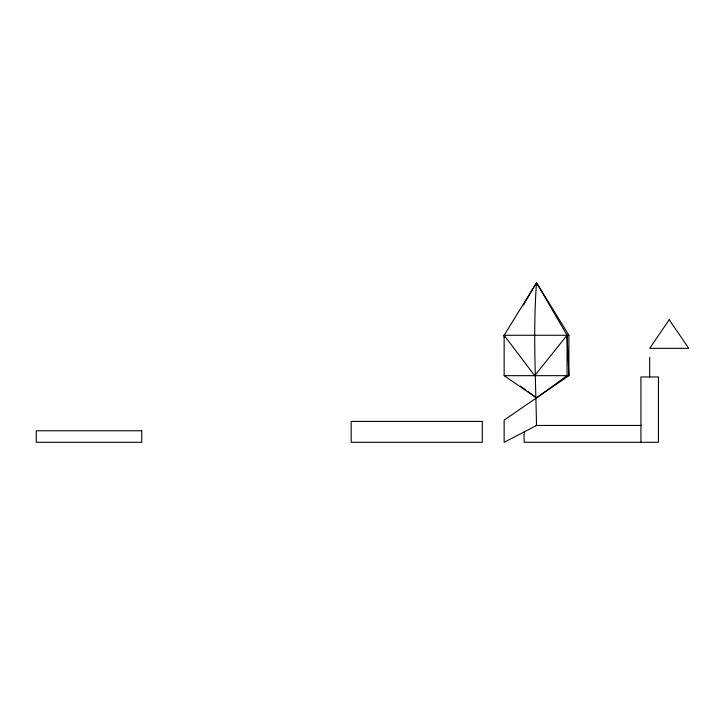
<?xml version="1.0" encoding="UTF-8"?>
<svg xmlns="http://www.w3.org/2000/svg" width="725" height="725" viewBox="0 0 725 725"><rect width="100%" height="100%" fill="white"/><g stroke="black" fill="none" stroke-linecap="round" stroke-linejoin="round"><path stroke-width="1.09" d="M536.518 282.705C532.957 330.328 535.675 377.897 536.518 425.484L504.147 442.295L504.147 420.074L568.898 375.668L568.898 335.267L536.518 282.705L504.147 335.267L504.147 375.668L536.518 397.871L567.059 375.668L567.059 335.267L536.518 282.705L526.341 300.222M523.513 305.089L525.208 302.171M504.247 337.506L504.147 335.267L568.898 335.267M504.147 375.668L568.898 375.668L567.059 335.267L534.688 375.668L504.147 335.267M535.657 425.457L641.489 425.457M520.351 386.117L525.743 390.032M527.537 391.346L536.518 397.871M649.691 357.434L649.691 376.964M640.936 442.295L640.936 376.964L658.445 376.964L658.445 442.295L524.103 442.295L524.103 432.191M669.22 319.725L649.691 348.344L688.75 348.344L669.22 319.725M482.297 421.415L351.19 421.415L351.19 442.295L482.297 442.295L482.297 421.415M141.747 430.768L36.25 430.768L36.25 442.295L141.747 442.295L141.747 430.768"/></g></svg>
